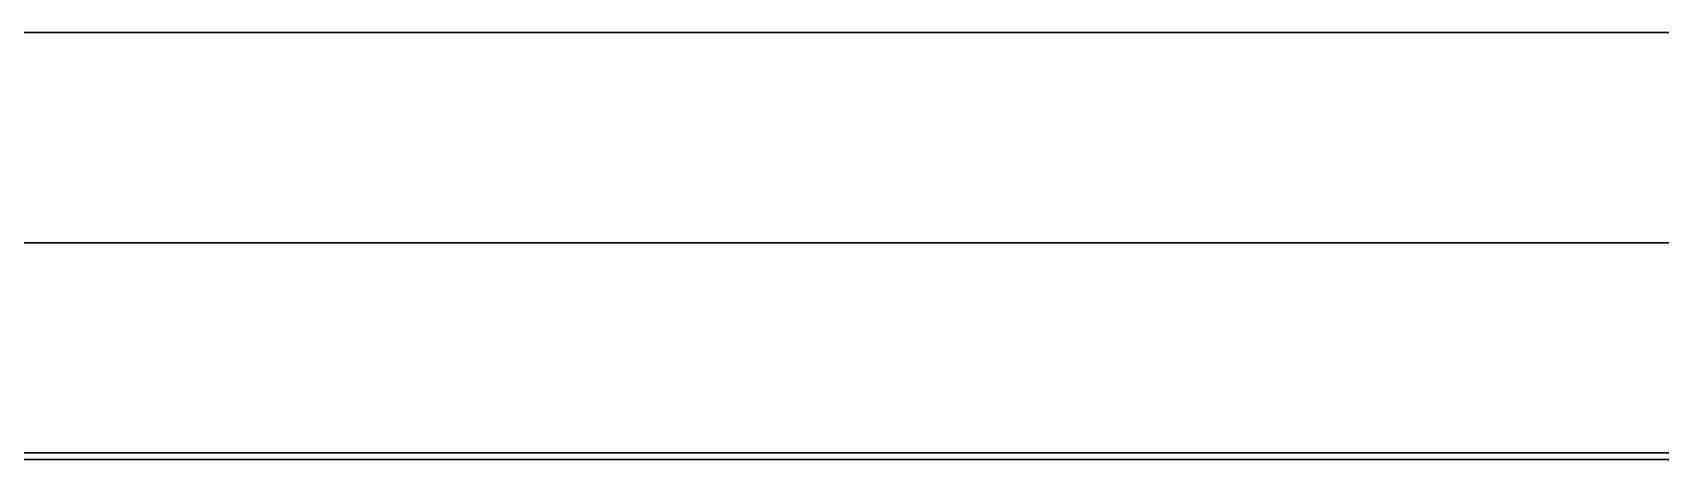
# Model space of a CAD drawing. Header units: inches. Extents: x 0 to 240, y -6 to 240.
# Drawn here: x 163.13 to 170.88, y -6.28 to -4.25 of the extents above; entities that cross this region are included whole.
import ezdxf

# ---------------------------------------------------------------- set-up
doc = ezdxf.new("R2010")
doc.units = ezdxf.units.IN
doc.header["$MEASUREMENT"] = 0
doc.layers.add('MODEL$frame-a', color=252, linetype='Continuous', true_color=0x696969)
doc.layers.add('MODEL$perf-pan', color=7, linetype='Continuous', true_color=0x646464)

msp = doc.modelspace()

# ---------------------------------------------------------------- linework, layer by layer
at = {"layer": 'MODEL$frame-a'}
for points in [[(160, -4.25, 576), (240, -4.25, 576)], [(240, -4.25, 432), (160, -4.25, 432)], [(160, -4.25, 432), (240, -4.25, 432)], [(240, -4.25, 288), (160, -4.25, 288)], [(160, -4.25, 288), (240, -4.25, 288)], [(240, -4.25, 144), (160, -4.25, 144)], [(162, -4.25, 434), (238, -4.25, 434)], [(238, -4.25, 574), (162, -4.25, 574)], [(162, -4.25, 290), (238, -4.25, 290)], [(238, -4.25, 430), (162, -4.25, 430)], [(162, -4.25, 146), (238, -4.25, 146)], [(238, -4.25, 286), (162, -4.25, 286)], [(160, -5.25, 576), (240, -5.25, 576)], [(240, -5.25, 432), (160, -5.25, 432)], [(160, -5.25, 432), (240, -5.25, 432)], [(240, -5.25, 288), (160, -5.25, 288)], [(160, -5.25, 288), (240, -5.25, 288)], [(240, -5.25, 144), (160, -5.25, 144)], [(162, -5.25, 434), (238, -5.25, 434)], [(238, -5.25, 574), (162, -5.25, 574)], [(162, -5.25, 290), (238, -5.25, 290)], [(238, -5.25, 430), (162, -5.25, 430)], [(162, -5.25, 146), (238, -5.25, 146)], [(238, -5.25, 286), (162, -5.25, 286)], [(160, -6.25, 576), (240, -6.25, 576)], [(240, -6.25, 432), (160, -6.25, 432)], [(160, -6.25, 432), (240, -6.25, 432)], [(240, -6.25, 288), (160, -6.25, 288)], [(160, -6.25, 288), (240, -6.25, 288)], [(240, -6.25, 144), (160, -6.25, 144)], [(162, -6.25, 434), (238, -6.25, 434)], [(238, -6.25, 574), (162, -6.25, 574)], [(162, -6.25, 290), (238, -6.25, 290)], [(238, -6.25, 430), (162, -6.25, 430)], [(162, -6.25, 146), (238, -6.25, 146)], [(238, -6.25, 286), (162, -6.25, 286)]]:
    msp.add_open_spline(points, degree=1, dxfattribs=at)
at = {"layer": 'MODEL$perf-pan'}
for p, q in [((160.5, -6.2812, 432.5), (239.5, -6.2812, 432.5)), ((239.5, -6.2812, 575.5), (160.5, -6.2812, 575.5)), ((160.5, -6.2812, 504), (163.7791, -6.2812, 504)), ((160.5, -6.2812, 288.5), (239.5, -6.2812, 288.5)), ((239.5, -6.2812, 431.5), (160.5, -6.2812, 431.5)), ((160.5, -6.2812, 360), (163.7935, -6.2812, 360)), ((160.5, -6.2812, 144.5), (239.5, -6.2812, 144.5)), ((239.5, -6.2812, 287.5), (160.5, -6.2812, 287.5)), ((160.5, -6.2812, 216), (164.2263, -6.2812, 216)), ((166.4916, -6.2812, 216), (171.2161, -6.2812, 216)), ((166.9244, -6.2812, 360), (170.686, -6.2812, 360)), ((166.9388, -6.2812, 504), (170.7057, -6.2812, 504))]:
    msp.add_line(p, q, dxfattribs=at)
for points in [[(163.2537, -6.2812, 310.7845), (165.359, -6.2812, 309.569)], [(163.2537, -6.2812, 313.2155), (163.2537, -6.2812, 310.7845)], [(165.359, -6.2812, 314.431), (163.2537, -6.2812, 313.2155)], [(163.3731, -6.2812, 322.8534), (165.359, -6.2812, 321.7069)], [(163.3731, -6.2812, 325.1466), (163.3731, -6.2812, 322.8534)], [(165.359, -6.2812, 326.2931), (163.3731, -6.2812, 325.1466)], [(163.3744, -6.2812, 154.8542), (165.359, -6.2812, 153.7084)], [(163.3744, -6.2812, 157.1458), (163.3744, -6.2812, 154.8542)], [(165.359, -6.2812, 158.2916), (163.3744, -6.2812, 157.1458)], [(163.3896, -6.2812, 562.863), (165.359, -6.2812, 561.7259)], [(163.3896, -6.2812, 565.137), (163.3896, -6.2812, 562.863)], [(165.359, -6.2812, 566.2741), (163.3896, -6.2812, 565.137)], [(163.3934, -6.2812, 538.8652), (165.359, -6.2812, 537.7304)], [(163.3934, -6.2812, 541.1348), (163.3934, -6.2812, 538.8652)], [(165.359, -6.2812, 542.2696), (163.3934, -6.2812, 541.1348)], [(163.3991, -6.2812, 550.8684), (165.359, -6.2812, 549.7369)], [(163.3991, -6.2812, 553.1316), (163.3991, -6.2812, 550.8684)], [(165.359, -6.2812, 554.2631), (163.3991, -6.2812, 553.1316)], [(163.4038, -6.2812, 298.8712), (165.359, -6.2812, 297.7424)], [(163.4038, -6.2812, 301.1288), (163.4038, -6.2812, 298.8712)], [(165.359, -6.2812, 302.2576), (163.4038, -6.2812, 301.1288)], [(163.5088, -6.2812, 526.9318), (165.359, -6.2812, 525.8636)], [(163.5088, -6.2812, 529.0682), (163.5088, -6.2812, 526.9318)], [(165.359, -6.2812, 530.1364), (163.5088, -6.2812, 529.0682)], [(163.5116, -6.2812, 274.9334), (165.359, -6.2812, 273.8668)], [(163.5116, -6.2812, 277.0666), (163.5116, -6.2812, 274.9334)], [(165.359, -6.2812, 278.1332), (163.5116, -6.2812, 277.0666)], [(163.5127, -6.2812, 334.934), (165.359, -6.2812, 333.8681)], [(163.5127, -6.2812, 337.066), (163.5127, -6.2812, 334.934)], [(165.359, -6.2812, 338.1319), (163.5127, -6.2812, 337.066)], [(163.5493, -6.2812, 166.9552), (165.359, -6.2812, 165.9104)], [(163.5493, -6.2812, 169.0448), (163.5493, -6.2812, 166.9552)], [(165.359, -6.2812, 170.0896), (163.5493, -6.2812, 169.0448)], [(163.644, -6.2812, 515.0098), (165.359, -6.2812, 514.0197)], [(163.644, -6.2812, 516.9902), (163.644, -6.2812, 515.0098)], [(165.359, -6.2812, 517.9803), (163.644, -6.2812, 516.9902)], [(163.653, -6.2812, 347.015), (165.359, -6.2812, 346.0301)], [(163.653, -6.2812, 348.985), (163.653, -6.2812, 347.015)], [(165.359, -6.2812, 349.9699), (163.653, -6.2812, 348.985)], [(163.7032, -6.2812, 263.0441), (165.359, -6.2812, 262.0881)], [(163.7032, -6.2812, 264.9559), (163.7032, -6.2812, 263.0441)], [(165.359, -6.2812, 265.9119), (163.7032, -6.2812, 264.9559)], [(163.721, -6.2812, 179.0543), (165.359, -6.2812, 178.1086)], [(163.721, -6.2812, 180.9457), (163.721, -6.2812, 179.0543)], [(165.359, -6.2812, 181.8914), (163.721, -6.2812, 180.9457)], [(163.7791, -6.2812, 503.0879), (165.359, -6.2812, 502.1757)], [(163.7791, -6.2812, 504.9121), (163.7791, -6.2812, 503.0879)], [(165.359, -6.2812, 505.8243), (163.7791, -6.2812, 504.9121)], [(163.7935, -6.2812, 359.0962), (165.359, -6.2812, 358.1924)], [(163.7935, -6.2812, 360.9038), (163.7935, -6.2812, 359.0962)], [(165.359, -6.2812, 361.8076), (163.7935, -6.2812, 360.9038)], [(163.8897, -6.2812, 191.1517), (165.359, -6.2812, 190.3035)], [(163.8897, -6.2812, 192.8483), (163.8897, -6.2812, 191.1517)], [(165.359, -6.2812, 193.6965), (163.8897, -6.2812, 192.8483)], [(163.8924, -6.2812, 251.1532), (165.359, -6.2812, 250.3065)], [(163.8924, -6.2812, 252.8468), (163.8924, -6.2812, 251.1532)], [(165.359, -6.2812, 253.6935), (163.8924, -6.2812, 252.8468)], [(163.9143, -6.2812, 491.1659), (165.359, -6.2812, 490.3318)], [(163.9143, -6.2812, 492.8341), (163.9143, -6.2812, 491.1659)], [(165.359, -6.2812, 493.6682), (163.9143, -6.2812, 492.8341)], [(163.9341, -6.2812, 371.1774), (165.359, -6.2812, 370.3547)], [(163.9341, -6.2812, 372.8226), (163.9341, -6.2812, 371.1774)], [(165.359, -6.2812, 373.6453), (163.9341, -6.2812, 372.8226)], [(164.0494, -6.2812, 479.2439), (165.359, -6.2812, 478.4879)], [(164.0494, -6.2812, 480.7561), (164.0494, -6.2812, 479.2439)], [(165.359, -6.2812, 481.5121), (164.0494, -6.2812, 480.7561)], [(164.0571, -6.2812, 203.2484), (165.359, -6.2812, 202.4967)], [(164.0571, -6.2812, 204.7516), (164.0571, -6.2812, 203.2484)], [(165.359, -6.2812, 205.5033), (164.0571, -6.2812, 204.7516)], [(164.0745, -6.2812, 383.2584), (165.359, -6.2812, 382.5169)], [(164.0745, -6.2812, 384.7416), (164.0745, -6.2812, 383.2584)], [(165.359, -6.2812, 385.4831), (164.0745, -6.2812, 384.7416)], [(164.0779, -6.2812, 239.2604), (165.359, -6.2812, 238.5207)], [(164.0779, -6.2812, 240.7396), (164.0779, -6.2812, 239.2604)], [(165.359, -6.2812, 241.4793), (164.0779, -6.2812, 240.7396)], [(164.167, -6.2812, 419.3118), (165.359, -6.2812, 418.6236)], [(164.167, -6.2812, 420.6882), (164.167, -6.2812, 419.3118)], [(165.359, -6.2812, 421.3764), (164.167, -6.2812, 420.6882)], [(164.1846, -6.2812, 467.322), (165.359, -6.2812, 466.6439)], [(164.1846, -6.2812, 468.678), (164.1846, -6.2812, 467.322)], [(165.359, -6.2812, 469.3561), (164.1846, -6.2812, 468.678)], [(164.1885, -6.2812, 443.3242), (165.359, -6.2812, 442.6485)], [(164.1885, -6.2812, 444.6758), (164.1885, -6.2812, 443.3242)], [(165.359, -6.2812, 445.3515), (164.1885, -6.2812, 444.6758)], [(164.2145, -6.2812, 395.3392), (165.359, -6.2812, 394.6785)], [(164.2145, -6.2812, 396.6608), (164.2145, -6.2812, 395.3392)], [(165.359, -6.2812, 397.3215), (164.2145, -6.2812, 396.6608)], [(164.2263, -6.2812, 215.3461), (165.359, -6.2812, 214.6921)], [(164.2263, -6.2812, 216.6539), (164.2263, -6.2812, 215.3461)], [(165.359, -6.2812, 217.3079), (164.2263, -6.2812, 216.6539)], [(164.2584, -6.2812, 227.3646), (165.359, -6.2812, 226.7292)], [(164.2584, -6.2812, 228.6354), (164.2584, -6.2812, 227.3646)], [(165.359, -6.2812, 229.2708), (164.2584, -6.2812, 228.6354)], [(164.3049, -6.2812, 407.3915), (165.359, -6.2812, 406.7829)], [(164.3049, -6.2812, 408.6085), (164.3049, -6.2812, 407.3915)], [(165.359, -6.2812, 409.2171), (164.3049, -6.2812, 408.6085)], [(164.3198, -6.2812, 455.4), (165.359, -6.2812, 454.8)], [(164.3198, -6.2812, 456.6), (164.3198, -6.2812, 455.4)], [(165.359, -6.2812, 457.2), (164.3198, -6.2812, 456.6)], [(167.3284, -6.2812, 565.137), (165.359, -6.2812, 566.2741)], [(167.3189, -6.2812, 553.1316), (165.359, -6.2812, 554.2631)], [(167.3245, -6.2812, 541.1348), (165.359, -6.2812, 542.2696)], [(167.2091, -6.2812, 529.0682), (165.359, -6.2812, 530.1364)], [(167.074, -6.2812, 516.9902), (165.359, -6.2812, 517.9803)], [(166.9388, -6.2812, 504.9121), (165.359, -6.2812, 505.8243)], [(166.8037, -6.2812, 492.8341), (165.359, -6.2812, 493.6682)], [(166.6685, -6.2812, 480.7561), (165.359, -6.2812, 481.5121)], [(166.5334, -6.2812, 468.678), (165.359, -6.2812, 469.3561)], [(166.3982, -6.2812, 456.6), (165.359, -6.2812, 457.2)], [(166.5294, -6.2812, 444.6758), (165.359, -6.2812, 445.3515)], [(165.359, -6.2812, 561.7259), (167.3284, -6.2812, 562.863)], [(165.359, -6.2812, 549.7369), (167.3189, -6.2812, 550.8684)], [(165.359, -6.2812, 537.7304), (167.3245, -6.2812, 538.8652)], [(165.359, -6.2812, 525.8636), (167.2091, -6.2812, 526.9318)], [(165.359, -6.2812, 514.0197), (167.074, -6.2812, 515.0098)], [(165.359, -6.2812, 502.1757), (166.9388, -6.2812, 503.0879)], [(165.359, -6.2812, 490.3318), (166.8037, -6.2812, 491.1659)], [(165.359, -6.2812, 478.4879), (166.6685, -6.2812, 479.2439)], [(165.359, -6.2812, 466.6439), (166.5334, -6.2812, 467.322)], [(165.359, -6.2812, 454.8), (166.3982, -6.2812, 455.4)], [(165.359, -6.2812, 442.6485), (166.5294, -6.2812, 443.3242)], [(166.551, -6.2812, 420.6882), (165.359, -6.2812, 421.3764)], [(166.413, -6.2812, 408.6085), (165.359, -6.2812, 409.2171)], [(166.5035, -6.2812, 396.6608), (165.359, -6.2812, 397.3215)], [(166.6434, -6.2812, 384.7416), (165.359, -6.2812, 385.4831)], [(166.7838, -6.2812, 372.8226), (165.359, -6.2812, 373.6453)], [(166.9244, -6.2812, 360.9038), (165.359, -6.2812, 361.8076)], [(167.065, -6.2812, 348.985), (165.359, -6.2812, 349.9699)], [(167.2053, -6.2812, 337.066), (165.359, -6.2812, 338.1319)], [(167.3449, -6.2812, 325.1466), (165.359, -6.2812, 326.2931)], [(167.4643, -6.2812, 313.2155), (165.359, -6.2812, 314.431)], [(167.3142, -6.2812, 301.1288), (165.359, -6.2812, 302.2576)], [(165.359, -6.2812, 418.6236), (166.551, -6.2812, 419.3118)], [(165.359, -6.2812, 406.7829), (166.413, -6.2812, 407.3915)], [(165.359, -6.2812, 394.6785), (166.5035, -6.2812, 395.3392)], [(165.359, -6.2812, 382.5169), (166.6434, -6.2812, 383.2584)], [(165.359, -6.2812, 370.3547), (166.7838, -6.2812, 371.1774)], [(165.359, -6.2812, 358.1924), (166.9244, -6.2812, 359.0962)], [(165.359, -6.2812, 346.0301), (167.065, -6.2812, 347.015)], [(165.359, -6.2812, 333.8681), (167.2053, -6.2812, 334.934)], [(165.359, -6.2812, 321.7069), (167.3449, -6.2812, 322.8534)], [(165.359, -6.2812, 309.569), (167.4643, -6.2812, 310.7845)], [(165.359, -6.2812, 297.7424), (167.3142, -6.2812, 298.8712)], [(167.2064, -6.2812, 277.0666), (165.359, -6.2812, 278.1332)], [(167.0147, -6.2812, 264.9559), (165.359, -6.2812, 265.9119)], [(166.8256, -6.2812, 252.8468), (165.359, -6.2812, 253.6935)], [(166.6401, -6.2812, 240.7396), (165.359, -6.2812, 241.4793)], [(166.4595, -6.2812, 228.6354), (165.359, -6.2812, 229.2708)], [(166.4916, -6.2812, 216.6539), (165.359, -6.2812, 217.3079)], [(166.6609, -6.2812, 204.7516), (165.359, -6.2812, 205.5033)], [(166.8282, -6.2812, 192.8483), (165.359, -6.2812, 193.6965)], [(166.997, -6.2812, 180.9457), (165.359, -6.2812, 181.8914)], [(167.1686, -6.2812, 169.0448), (165.359, -6.2812, 170.0896)], [(167.3436, -6.2812, 157.1458), (165.359, -6.2812, 158.2916)], [(165.359, -6.2812, 273.8668), (167.2064, -6.2812, 274.9334)], [(165.359, -6.2812, 262.0881), (167.0147, -6.2812, 263.0441)], [(165.359, -6.2812, 250.3065), (166.8256, -6.2812, 251.1532)], [(165.359, -6.2812, 238.5207), (166.6401, -6.2812, 239.2604)], [(165.359, -6.2812, 226.7292), (166.4595, -6.2812, 227.3646)], [(165.359, -6.2812, 214.6921), (166.4916, -6.2812, 215.3461)], [(165.359, -6.2812, 202.4967), (166.6609, -6.2812, 203.2484)], [(165.359, -6.2812, 190.3035), (166.8282, -6.2812, 191.1517)], [(165.359, -6.2812, 178.1086), (166.997, -6.2812, 179.0543)], [(165.359, -6.2812, 165.9104), (167.1686, -6.2812, 166.9552)], [(165.359, -6.2812, 153.7084), (167.3436, -6.2812, 154.8542)], [(166.3982, -6.2812, 455.4), (166.3982, -6.2812, 456.6)], [(166.413, -6.2812, 407.3915), (166.413, -6.2812, 408.6085)], [(166.4595, -6.2812, 227.3646), (166.4595, -6.2812, 228.6354)], [(166.4916, -6.2812, 215.3461), (166.4916, -6.2812, 216.6539)], [(166.5035, -6.2812, 395.3392), (166.5035, -6.2812, 396.6608)], [(166.5294, -6.2812, 443.3242), (166.5294, -6.2812, 444.6758)], [(166.5334, -6.2812, 467.322), (166.5334, -6.2812, 468.678)], [(166.551, -6.2812, 419.3118), (166.551, -6.2812, 420.6882)], [(166.6401, -6.2812, 239.2604), (166.6401, -6.2812, 240.7396)], [(166.6434, -6.2812, 383.2584), (166.6434, -6.2812, 384.7416)], [(166.6609, -6.2812, 203.2484), (166.6609, -6.2812, 204.7516)], [(166.6685, -6.2812, 479.2439), (166.6685, -6.2812, 480.7561)], [(166.7488, -6.2812, 316.8024), (168.8231, -6.2812, 315.6049)], [(166.7488, -6.2812, 319.1976), (166.7488, -6.2812, 316.8024)], [(168.8231, -6.2812, 320.3951), (166.7488, -6.2812, 319.1976)], [(166.7758, -6.2812, 148.818), (168.8231, -6.2812, 147.636)], [(166.7758, -6.2812, 151.182), (166.7758, -6.2812, 148.818)], [(168.8231, -6.2812, 152.364), (166.7758, -6.2812, 151.182)], [(166.783, -6.2812, 304.8222), (168.8231, -6.2812, 303.6443)], [(166.783, -6.2812, 307.1778), (166.783, -6.2812, 304.8222)], [(168.8231, -6.2812, 308.3557), (166.783, -6.2812, 307.1778)], [(166.7838, -6.2812, 371.1774), (166.7838, -6.2812, 372.8226)], [(166.8037, -6.2812, 491.1659), (166.8037, -6.2812, 492.8341)], [(166.8051, -6.2812, 568.8349), (168.8231, -6.2812, 567.6698)], [(166.8051, -6.2812, 571.1651), (166.8051, -6.2812, 568.8349)], [(168.8231, -6.2812, 572.3302), (166.8051, -6.2812, 571.1651)], [(166.8214, -6.2812, 556.8443), (168.8231, -6.2812, 555.6886)], [(166.8214, -6.2812, 559.1557), (166.8214, -6.2812, 556.8443)], [(168.8231, -6.2812, 560.3114), (166.8214, -6.2812, 559.1557)], [(166.8233, -6.2812, 544.8454), (168.8231, -6.2812, 543.6908)], [(166.8233, -6.2812, 547.1546), (166.8233, -6.2812, 544.8454)], [(168.8231, -6.2812, 548.3092), (166.8233, -6.2812, 547.1546)], [(166.8256, -6.2812, 251.1532), (166.8256, -6.2812, 252.8468)], [(166.8282, -6.2812, 191.1517), (166.8282, -6.2812, 192.8483)], [(166.8635, -6.2812, 280.8686), (168.8231, -6.2812, 279.7372)], [(166.8635, -6.2812, 283.1314), (166.8635, -6.2812, 280.8686)], [(168.8231, -6.2812, 284.2628), (166.8635, -6.2812, 283.1314)], [(166.8886, -6.2812, 328.8831), (168.8231, -6.2812, 327.7662)], [(166.8886, -6.2812, 331.1169), (166.8886, -6.2812, 328.8831)], [(168.8231, -6.2812, 332.2338), (166.8886, -6.2812, 331.1169)], [(166.9047, -6.2812, 532.8924), (168.8231, -6.2812, 531.7848)], [(166.9047, -6.2812, 535.1076), (166.9047, -6.2812, 532.8924)], [(168.8231, -6.2812, 536.2152), (166.9047, -6.2812, 535.1076)], [(166.9244, -6.2812, 359.0962), (166.9244, -6.2812, 360.9038)], [(166.9318, -6.2812, 292.9081), (168.8231, -6.2812, 291.8161)], [(166.9318, -6.2812, 295.0919), (166.9318, -6.2812, 292.9081)], [(168.8231, -6.2812, 296.1839), (166.9318, -6.2812, 295.0919)], [(166.9388, -6.2812, 503.0879), (166.9388, -6.2812, 504.9121)], [(166.954, -6.2812, 160.9209), (168.8231, -6.2812, 159.8418)], [(166.954, -6.2812, 163.0791), (166.954, -6.2812, 160.9209)], [(168.8231, -6.2812, 164.1582), (166.954, -6.2812, 163.0791)], [(166.997, -6.2812, 179.0543), (166.997, -6.2812, 180.9457)], [(167.0147, -6.2812, 263.0441), (167.0147, -6.2812, 264.9559)], [(167.0289, -6.2812, 340.9641), (168.8231, -6.2812, 339.9282)], [(167.0289, -6.2812, 343.0359), (167.0289, -6.2812, 340.9641)], [(168.8231, -6.2812, 344.0718), (167.0289, -6.2812, 343.0359)], [(167.0398, -6.2812, 520.9704), (168.8231, -6.2812, 519.9409)], [(167.0398, -6.2812, 523.0296), (167.0398, -6.2812, 520.9704)], [(168.8231, -6.2812, 524.0591), (167.0398, -6.2812, 523.0296)], [(167.0542, -6.2812, 268.9787), (168.8231, -6.2812, 267.9575)], [(167.0542, -6.2812, 271.0213), (167.0542, -6.2812, 268.9787)], [(168.8231, -6.2812, 272.0425), (167.0542, -6.2812, 271.0213)], [(167.065, -6.2812, 347.015), (167.065, -6.2812, 348.985)], [(167.074, -6.2812, 515.0098), (167.074, -6.2812, 516.9902)], [(167.129, -6.2812, 173.0219), (168.8231, -6.2812, 172.0438)], [(167.129, -6.2812, 174.9781), (167.129, -6.2812, 173.0219)], [(168.8231, -6.2812, 175.9562), (167.129, -6.2812, 174.9781)], [(167.1686, -6.2812, 166.9552), (167.1686, -6.2812, 169.0448)], [(167.1695, -6.2812, 353.0453), (168.8231, -6.2812, 352.0906)], [(167.1695, -6.2812, 354.9547), (167.1695, -6.2812, 353.0453)], [(168.8231, -6.2812, 355.9094), (167.1695, -6.2812, 354.9547)], [(167.175, -6.2812, 509.0485), (168.8231, -6.2812, 508.0969)], [(167.175, -6.2812, 510.9515), (167.175, -6.2812, 509.0485)], [(168.8231, -6.2812, 511.9031), (167.175, -6.2812, 510.9515)], [(167.2053, -6.2812, 334.934), (167.2053, -6.2812, 337.066)], [(167.2064, -6.2812, 274.9334), (167.2064, -6.2812, 277.0666)], [(167.2091, -6.2812, 526.9318), (167.2091, -6.2812, 529.0682)], [(167.2424, -6.2812, 257.0874), (168.8231, -6.2812, 256.1748)], [(167.2424, -6.2812, 258.9126), (167.2424, -6.2812, 257.0874)], [(168.8231, -6.2812, 259.8252), (167.2424, -6.2812, 258.9126)], [(167.3006, -6.2812, 185.121), (168.8231, -6.2812, 184.242)], [(167.3006, -6.2812, 186.879), (167.3006, -6.2812, 185.121)], [(168.8231, -6.2812, 187.758), (167.3006, -6.2812, 186.879)], [(167.3101, -6.2812, 497.1265), (168.8231, -6.2812, 496.253)], [(167.3101, -6.2812, 498.8735), (167.3101, -6.2812, 497.1265)], [(168.8231, -6.2812, 499.747), (167.3101, -6.2812, 498.8735)], [(167.3101, -6.2812, 365.1265), (168.8231, -6.2812, 364.2529)], [(167.3101, -6.2812, 366.8735), (167.3101, -6.2812, 365.1265)], [(168.8231, -6.2812, 367.7471), (167.3101, -6.2812, 366.8735)], [(167.3142, -6.2812, 298.8712), (167.3142, -6.2812, 301.1288)], [(167.3189, -6.2812, 550.8684), (167.3189, -6.2812, 553.1316)], [(167.3245, -6.2812, 538.8652), (167.3245, -6.2812, 541.1348)], [(167.3284, -6.2812, 562.863), (167.3284, -6.2812, 565.137)], [(167.3436, -6.2812, 154.8542), (167.3436, -6.2812, 157.1458)], [(167.3449, -6.2812, 322.8534), (167.3449, -6.2812, 325.1466)], [(167.4271, -6.2812, 245.194), (168.8231, -6.2812, 244.3881)], [(167.4271, -6.2812, 246.806), (167.4271, -6.2812, 245.194)], [(168.8231, -6.2812, 247.6119), (167.4271, -6.2812, 246.806)], [(167.4453, -6.2812, 485.2045), (168.8231, -6.2812, 484.409)], [(167.4453, -6.2812, 486.7955), (167.4453, -6.2812, 485.2045)], [(168.8231, -6.2812, 487.591), (167.4453, -6.2812, 486.7955)], [(167.4504, -6.2812, 377.2075), (168.8231, -6.2812, 376.415)], [(167.4504, -6.2812, 378.7925), (167.4504, -6.2812, 377.2075)], [(168.8231, -6.2812, 379.585), (167.4504, -6.2812, 378.7925)], [(167.4643, -6.2812, 310.7845), (167.4643, -6.2812, 313.2155)], [(167.4692, -6.2812, 197.2183), (168.8231, -6.2812, 196.4367)], [(167.4692, -6.2812, 198.7817), (167.4692, -6.2812, 197.2183)], [(168.8231, -6.2812, 199.5633), (167.4692, -6.2812, 198.7817)], [(167.5804, -6.2812, 473.2825), (168.8231, -6.2812, 472.5651)], [(167.5804, -6.2812, 474.7175), (167.5804, -6.2812, 473.2825)], [(168.8231, -6.2812, 475.4349), (167.5804, -6.2812, 474.7175)], [(167.5838, -6.2812, 425.2845), (168.8231, -6.2812, 424.569)], [(167.5838, -6.2812, 426.7155), (167.5838, -6.2812, 425.2845)], [(168.8231, -6.2812, 427.431), (167.5838, -6.2812, 426.7155)], [(167.5858, -6.2812, 437.2857), (168.8231, -6.2812, 436.5713)], [(167.5858, -6.2812, 438.7143), (167.5858, -6.2812, 437.2857)], [(168.8231, -6.2812, 439.4287), (167.5858, -6.2812, 438.7143)], [(167.5903, -6.2812, 389.2883), (168.8231, -6.2812, 388.5765)], [(167.5903, -6.2812, 390.7117), (167.5903, -6.2812, 389.2883)], [(168.8231, -6.2812, 391.4235), (167.5903, -6.2812, 390.7117)], [(167.6071, -6.2812, 233.2979), (168.8231, -6.2812, 232.5959)], [(167.6071, -6.2812, 234.7021), (167.6071, -6.2812, 233.2979)], [(168.8231, -6.2812, 235.4041), (167.6071, -6.2812, 234.7021)], [(167.6366, -6.2812, 209.315), (168.8231, -6.2812, 208.63)], [(167.6366, -6.2812, 210.685), (167.6366, -6.2812, 209.315)], [(168.8231, -6.2812, 211.37), (167.6366, -6.2812, 210.685)], [(167.7155, -6.2812, 461.3606), (168.8231, -6.2812, 460.7211)], [(167.7155, -6.2812, 462.6394), (167.7155, -6.2812, 461.3606)], [(168.8231, -6.2812, 463.2789), (167.7155, -6.2812, 462.6394)], [(167.7196, -6.2812, 413.3629), (168.8231, -6.2812, 412.7258)], [(167.7196, -6.2812, 414.6371), (167.7196, -6.2812, 413.3629)], [(168.8231, -6.2812, 415.2742), (167.7196, -6.2812, 414.6371)], [(167.721, -6.2812, 449.3637), (168.8231, -6.2812, 448.7274)], [(167.721, -6.2812, 450.6363), (167.721, -6.2812, 449.3637)], [(168.8231, -6.2812, 451.2726), (167.721, -6.2812, 450.6363)], [(167.7294, -6.2812, 401.3686), (168.8231, -6.2812, 400.7371)], [(167.7294, -6.2812, 402.6314), (167.7294, -6.2812, 401.3686)], [(168.8231, -6.2812, 403.2629), (167.7294, -6.2812, 402.6314)], [(167.7814, -6.2812, 221.3986), (168.8231, -6.2812, 220.7972)], [(167.7814, -6.2812, 222.6014), (167.7814, -6.2812, 221.3986)], [(168.8231, -6.2812, 223.2028), (167.7814, -6.2812, 222.6014)], [(170.8411, -6.2812, 571.1651), (168.8231, -6.2812, 572.3302)], [(170.8248, -6.2812, 559.1557), (168.8231, -6.2812, 560.3114)], [(170.8229, -6.2812, 547.1546), (168.8231, -6.2812, 548.3092)], [(170.7415, -6.2812, 535.1076), (168.8231, -6.2812, 536.2152)], [(170.6063, -6.2812, 523.0296), (168.8231, -6.2812, 524.0591)], [(170.4712, -6.2812, 510.9515), (168.8231, -6.2812, 511.9031)], [(170.3361, -6.2812, 498.8735), (168.8231, -6.2812, 499.747)], [(170.2009, -6.2812, 486.7955), (168.8231, -6.2812, 487.591)], [(170.0658, -6.2812, 474.7175), (168.8231, -6.2812, 475.4349)], [(169.9306, -6.2812, 462.6394), (168.8231, -6.2812, 463.2789)], [(169.9252, -6.2812, 450.6363), (168.8231, -6.2812, 451.2726)], [(170.0603, -6.2812, 438.7143), (168.8231, -6.2812, 439.4287)], [(168.8231, -6.2812, 567.6698), (170.8411, -6.2812, 568.8349)], [(168.8231, -6.2812, 555.6886), (170.8248, -6.2812, 556.8443)], [(168.8231, -6.2812, 543.6908), (170.8229, -6.2812, 544.8454)], [(168.8231, -6.2812, 531.7848), (170.7415, -6.2812, 532.8924)], [(168.8231, -6.2812, 519.9409), (170.6063, -6.2812, 520.9704)], [(168.8231, -6.2812, 508.0969), (170.4712, -6.2812, 509.0485)], [(168.8231, -6.2812, 496.253), (170.3361, -6.2812, 497.1265)], [(168.8231, -6.2812, 484.409), (170.2009, -6.2812, 485.2045)], [(168.8231, -6.2812, 472.5651), (170.0658, -6.2812, 473.2825)], [(168.8231, -6.2812, 460.7211), (169.9306, -6.2812, 461.3606)], [(168.8231, -6.2812, 448.7274), (169.9252, -6.2812, 449.3637)], [(168.8231, -6.2812, 436.5713), (170.0603, -6.2812, 437.2857)], [(170.0623, -6.2812, 426.7155), (168.8231, -6.2812, 427.431)], [(169.9266, -6.2812, 414.6371), (168.8231, -6.2812, 415.2742)], [(169.9168, -6.2812, 402.6314), (168.8231, -6.2812, 403.2629)], [(170.0559, -6.2812, 390.7117), (168.8231, -6.2812, 391.4235)], [(170.1957, -6.2812, 378.7925), (168.8231, -6.2812, 379.585)], [(170.3361, -6.2812, 366.8735), (168.8231, -6.2812, 367.7471)], [(170.4767, -6.2812, 354.9547), (168.8231, -6.2812, 355.9094)], [(170.6173, -6.2812, 343.0359), (168.8231, -6.2812, 344.0718)], [(170.7576, -6.2812, 331.1169), (168.8231, -6.2812, 332.2338)], [(170.8973, -6.2812, 319.1976), (168.8231, -6.2812, 320.3951)], [(170.8632, -6.2812, 307.1778), (168.8231, -6.2812, 308.3557)], [(170.7144, -6.2812, 295.0919), (168.8231, -6.2812, 296.1839)], [(168.8231, -6.2812, 424.569), (170.0623, -6.2812, 425.2845)], [(168.8231, -6.2812, 412.7258), (169.9266, -6.2812, 413.3629)], [(168.8231, -6.2812, 400.7371), (169.9168, -6.2812, 401.3686)], [(168.8231, -6.2812, 388.5765), (170.0559, -6.2812, 389.2883)], [(168.8231, -6.2812, 376.415), (170.1957, -6.2812, 377.2075)], [(168.8231, -6.2812, 364.2529), (170.3361, -6.2812, 365.1265)], [(168.8231, -6.2812, 352.0906), (170.4767, -6.2812, 353.0453)], [(168.8231, -6.2812, 339.9282), (170.6173, -6.2812, 340.9641)], [(168.8231, -6.2812, 327.7662), (170.7576, -6.2812, 328.8831)], [(168.8231, -6.2812, 315.6049), (170.8973, -6.2812, 316.8024)], [(168.8231, -6.2812, 303.6443), (170.8632, -6.2812, 304.8222)], [(168.8231, -6.2812, 291.8161), (170.7144, -6.2812, 292.9081)], [(170.7827, -6.2812, 283.1314), (168.8231, -6.2812, 284.2628)], [(170.592, -6.2812, 271.0213), (168.8231, -6.2812, 272.0425)], [(170.4038, -6.2812, 258.9126), (168.8231, -6.2812, 259.8252)], [(170.2191, -6.2812, 246.806), (168.8231, -6.2812, 247.6119)], [(170.0391, -6.2812, 234.7021), (168.8231, -6.2812, 235.4041)], [(169.8648, -6.2812, 222.6014), (168.8231, -6.2812, 223.2028)], [(170.0096, -6.2812, 210.685), (168.8231, -6.2812, 211.37)], [(170.177, -6.2812, 198.7817), (168.8231, -6.2812, 199.5633)], [(170.3456, -6.2812, 186.879), (168.8231, -6.2812, 187.758)], [(170.5172, -6.2812, 174.9781), (168.8231, -6.2812, 175.9562)], [(170.6922, -6.2812, 163.0791), (168.8231, -6.2812, 164.1582)], [(170.8703, -6.2812, 151.182), (168.8231, -6.2812, 152.364)], [(168.8231, -6.2812, 279.7372), (170.7827, -6.2812, 280.8686)], [(168.8231, -6.2812, 267.9575), (170.592, -6.2812, 268.9787)], [(168.8231, -6.2812, 256.1748), (170.4038, -6.2812, 257.0874)], [(168.8231, -6.2812, 244.3881), (170.2191, -6.2812, 245.194)], [(168.8231, -6.2812, 232.5959), (170.0391, -6.2812, 233.2979)], [(168.8231, -6.2812, 220.7972), (169.8648, -6.2812, 221.3986)], [(168.8231, -6.2812, 208.63), (170.0096, -6.2812, 209.315)], [(168.8231, -6.2812, 196.4367), (170.177, -6.2812, 197.2183)], [(168.8231, -6.2812, 184.242), (170.3456, -6.2812, 185.121)], [(168.8231, -6.2812, 172.0438), (170.5172, -6.2812, 173.0219)], [(168.8231, -6.2812, 159.8418), (170.6922, -6.2812, 160.9209)], [(168.8231, -6.2812, 147.636), (170.8703, -6.2812, 148.818)], [(169.8648, -6.2812, 221.3986), (169.8648, -6.2812, 222.6014)], [(169.9168, -6.2812, 401.3686), (169.9168, -6.2812, 402.6314)], [(169.9252, -6.2812, 449.3637), (169.9252, -6.2812, 450.6363)], [(169.9266, -6.2812, 413.3629), (169.9266, -6.2812, 414.6371)], [(169.9306, -6.2812, 461.3606), (169.9306, -6.2812, 462.6394)], [(170.0096, -6.2812, 209.315), (170.0096, -6.2812, 210.685)], [(170.0391, -6.2812, 233.2979), (170.0391, -6.2812, 234.7021)], [(170.0559, -6.2812, 389.2883), (170.0559, -6.2812, 390.7117)], [(170.0603, -6.2812, 437.2857), (170.0603, -6.2812, 438.7143)], [(170.0623, -6.2812, 425.2845), (170.0623, -6.2812, 426.7155)], [(170.0658, -6.2812, 473.2825), (170.0658, -6.2812, 474.7175)], [(170.1618, -6.2812, 310.7729), (172.2872, -6.2812, 309.5458)], [(170.1618, -6.2812, 313.2271), (170.1618, -6.2812, 310.7729)], [(172.2872, -6.2812, 314.4542), (170.1618, -6.2812, 313.2271)], [(170.177, -6.2812, 197.2183), (170.177, -6.2812, 198.7817)], [(170.1957, -6.2812, 377.2075), (170.1957, -6.2812, 378.7925)], [(170.2009, -6.2812, 485.2045), (170.2009, -6.2812, 486.7955)], [(170.2191, -6.2812, 245.194), (170.2191, -6.2812, 246.806)], [(170.2403, -6.2812, 562.8182), (172.2872, -6.2812, 561.6365)], [(170.2403, -6.2812, 565.1818), (170.2403, -6.2812, 562.8182)], [(172.2872, -6.2812, 566.3635), (170.2403, -6.2812, 565.1818)], [(170.2492, -6.2812, 550.8234), (172.2872, -6.2812, 549.6468)], [(170.2492, -6.2812, 553.1766), (170.2492, -6.2812, 550.8234)], [(172.2872, -6.2812, 554.3532), (170.2492, -6.2812, 553.1766)], [(170.2644, -6.2812, 322.8322), (172.2872, -6.2812, 321.6643)], [(170.2644, -6.2812, 325.1678), (170.2644, -6.2812, 322.8322)], [(172.2872, -6.2812, 326.3357), (170.2644, -6.2812, 325.1678)], [(170.3003, -6.2812, 538.8529), (172.2872, -6.2812, 537.7058)], [(170.3003, -6.2812, 541.1471), (170.3003, -6.2812, 538.8529)], [(172.2872, -6.2812, 542.2942), (170.3003, -6.2812, 541.1471)], [(170.3101, -6.2812, 298.8585), (172.2872, -6.2812, 297.717)], [(170.3101, -6.2812, 301.1415), (170.3101, -6.2812, 298.8585)], [(172.2872, -6.2812, 302.283), (170.3101, -6.2812, 301.1415)], [(170.3361, -6.2812, 497.1265), (170.3361, -6.2812, 498.8735)], [(170.3361, -6.2812, 365.1265), (170.3361, -6.2812, 366.8735)], [(170.3456, -6.2812, 185.121), (170.3456, -6.2812, 186.879)], [(170.3552, -6.2812, 154.8846), (172.2872, -6.2812, 153.7692)], [(170.3552, -6.2812, 157.1154), (170.3552, -6.2812, 154.8846)], [(172.2872, -6.2812, 158.2308), (170.3552, -6.2812, 157.1154)], [(170.4038, -6.2812, 257.0874), (170.4038, -6.2812, 258.9126)], [(170.4048, -6.2812, 334.9132), (172.2872, -6.2812, 333.8264)], [(170.4048, -6.2812, 337.0868), (170.4048, -6.2812, 334.9132)], [(172.2872, -6.2812, 338.1736), (170.4048, -6.2812, 337.0868)], [(170.4048, -6.2812, 274.9132), (172.2872, -6.2812, 273.8264)], [(170.4048, -6.2812, 277.0868), (170.4048, -6.2812, 274.9132)], [(172.2872, -6.2812, 278.1736), (170.4048, -6.2812, 277.0868)], [(170.4355, -6.2812, 526.9309), (172.2872, -6.2812, 525.8618)], [(170.4355, -6.2812, 529.0691), (170.4355, -6.2812, 526.9309)], [(172.2872, -6.2812, 530.1382), (170.4355, -6.2812, 529.0691)], [(170.4712, -6.2812, 509.0485), (170.4712, -6.2812, 510.9515)], [(170.4767, -6.2812, 353.0453), (170.4767, -6.2812, 354.9547)], [(170.5172, -6.2812, 173.0219), (170.5172, -6.2812, 174.9781)], [(170.5336, -6.2812, 166.9876), (172.2872, -6.2812, 165.9751)], [(170.5336, -6.2812, 169.0124), (170.5336, -6.2812, 166.9876)], [(172.2872, -6.2812, 170.0249), (170.5336, -6.2812, 169.0124)], [(170.5454, -6.2812, 346.9944), (172.2872, -6.2812, 345.9888)], [(170.5454, -6.2812, 349.0056), (170.5454, -6.2812, 346.9944)], [(172.2872, -6.2812, 350.0112), (170.5454, -6.2812, 349.0056)], [(170.5706, -6.2812, 515.0089), (172.2872, -6.2812, 514.0178)], [(170.5706, -6.2812, 516.9911), (170.5706, -6.2812, 515.0089)], [(172.2872, -6.2812, 517.9822), (170.5706, -6.2812, 516.9911)], [(170.592, -6.2812, 268.9787), (170.592, -6.2812, 271.0213)], [(170.5922, -6.2812, 263.0214), (172.2872, -6.2812, 262.0428)], [(170.5922, -6.2812, 264.9786), (170.5922, -6.2812, 263.0214)], [(172.2872, -6.2812, 265.9572), (170.5922, -6.2812, 264.9786)], [(170.6063, -6.2812, 520.9704), (170.6063, -6.2812, 523.0296)], [(170.6173, -6.2812, 340.9641), (170.6173, -6.2812, 343.0359)], [(170.686, -6.2812, 359.0756), (172.2872, -6.2812, 358.1511)], [(170.686, -6.2812, 360.9244), (170.686, -6.2812, 359.0756)], [(172.2872, -6.2812, 361.8489), (170.686, -6.2812, 360.9244)], [(170.6922, -6.2812, 160.9209), (170.6922, -6.2812, 163.0791)], [(170.7057, -6.2812, 503.0869), (172.2872, -6.2812, 502.1739)], [(170.7057, -6.2812, 504.9131), (170.7057, -6.2812, 503.0869)], [(172.2872, -6.2812, 505.8261), (170.7057, -6.2812, 504.9131)], [(170.7086, -6.2812, 179.0886), (172.2872, -6.2812, 178.1773)], [(170.7086, -6.2812, 180.9114), (170.7086, -6.2812, 179.0886)], [(172.2872, -6.2812, 181.8227), (170.7086, -6.2812, 180.9114)], [(170.7144, -6.2812, 292.9081), (170.7144, -6.2812, 295.0919)], [(170.7415, -6.2812, 532.8924), (170.7415, -6.2812, 535.1076)], [(170.7576, -6.2812, 328.8831), (170.7576, -6.2812, 331.1169)], [(170.7762, -6.2812, 251.1276), (172.2872, -6.2812, 250.2552)], [(170.7762, -6.2812, 252.8724), (170.7762, -6.2812, 251.1276)], [(172.2872, -6.2812, 253.7448), (170.7762, -6.2812, 252.8724)], [(170.7827, -6.2812, 280.8686), (170.7827, -6.2812, 283.1314)], [(170.8229, -6.2812, 544.8454), (170.8229, -6.2812, 547.1546)], [(170.8248, -6.2812, 556.8443), (170.8248, -6.2812, 559.1557)], [(170.8263, -6.2812, 371.1566), (172.2872, -6.2812, 370.3131)], [(170.8263, -6.2812, 372.8434), (170.8263, -6.2812, 371.1566)], [(172.2872, -6.2812, 373.6869), (170.8263, -6.2812, 372.8434)], [(170.8408, -6.2812, 491.1649), (172.2872, -6.2812, 490.3299)], [(170.8408, -6.2812, 492.8351), (170.8408, -6.2812, 491.1649)], [(172.2872, -6.2812, 493.6701), (170.8408, -6.2812, 492.8351)], [(170.8411, -6.2812, 568.8349), (170.8411, -6.2812, 571.1651)], [(170.8632, -6.2812, 304.8222), (170.8632, -6.2812, 307.1778)], [(170.8703, -6.2812, 148.818), (170.8703, -6.2812, 151.182)]]:
    msp.add_open_spline(points, degree=1, dxfattribs=at)

doc.saveas('drawing.dxf')
